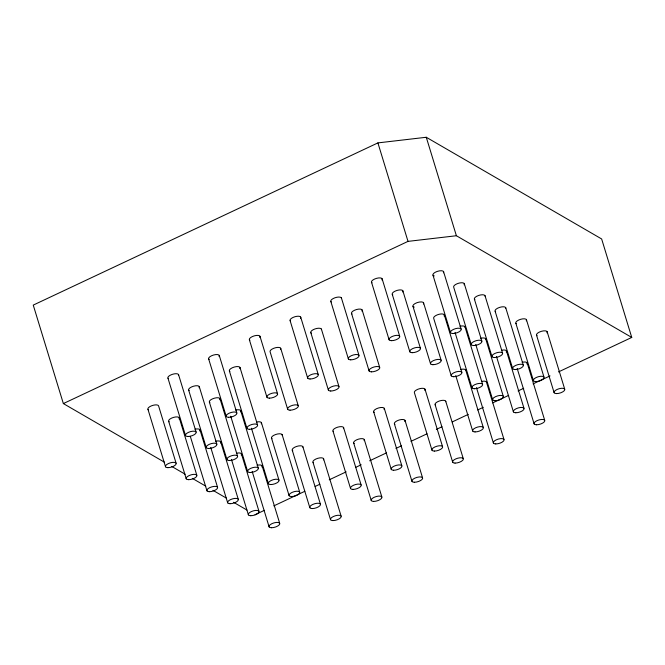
<?xml version="1.0" encoding="UTF-8"?>
<svg xmlns="http://www.w3.org/2000/svg" width="665" height="665" viewBox="0 0 665 665"><rect width="100%" height="100%" fill="white"/><g stroke="black" fill="none" stroke-linecap="round" stroke-linejoin="round"><path stroke-width="1" d="M558.475 371.926L631.75 337.438L601.642 238.959L426.273 137.264L377.903 142.9L33.25 305.102L63.358 403.58L164.571 462.275M63.358 403.58L408.011 241.378L456.389 235.743L631.75 337.438M255.036 514.735L264.429 510.313M273.822 505.89L304.828 491.302M315.16 486.439L319.857 484.228M329.25 479.806L346.157 471.851M355.559 467.429L361.195 464.777M369.649 460.795L386.556 452.84M395.949 448.418L401.585 445.766M410.978 441.344L426.955 433.829M436.348 429.407L441.984 426.755M452.316 421.893L468.285 414.37M477.686 409.948L483.322 407.296M492.715 402.874L508.683 395.359M518.077 390.937L523.712 388.285M533.106 383.863L550.021 375.908M171.736 466.431L185.169 474.22M192.335 478.376L205.776 486.165M212.941 490.321L226.374 498.118M233.54 502.275L246.973 510.063M547.137 331.66L564.701 389.1M536.58 335.293L554.144 392.741M526.422 319.641L543.978 377.088M515.865 323.281L533.421 380.729M527.137 362.832L544.702 420.28M505.699 307.629L523.264 365.077M517.187 368.452L534.145 423.921M495.142 311.27L512.707 368.709M506.422 350.821L523.978 408.268M484.985 295.617L502.549 353.057M496.464 356.44L513.422 411.901M426.273 137.264L456.389 235.743M474.428 299.25L491.992 356.698M485.699 338.809L503.264 396.249M464.27 283.598L481.826 341.045M475.749 344.428L492.707 399.889M486.423 382.001L503.979 439.44M471.269 344.686L453.713 287.238A5.603 2.203 -17 0 1 459.274 283.057A5.603 2.203 -17 0 1 464.12 284.82M464.985 326.789L482.549 384.237M443.547 271.586L461.111 329.034M476.464 387.62L493.422 443.081M455.035 332.409L471.992 387.878M465.7 369.981L483.264 427.429M432.99 275.227L450.554 332.666M444.27 314.778L461.826 372.225M455.749 375.6L472.707 431.07M451.269 375.858L433.713 318.419A5.603 2.203 -17 0 1 439.274 314.237A5.603 2.203 -17 0 1 444.12 316M377.903 142.9L408.011 241.378M423.547 302.766L441.111 360.206M445.7 401.161L463.264 458.609M412.99 306.399L430.554 363.846M402.832 290.746L420.396 348.194M435.143 404.802L452.707 462.242M424.985 389.15L442.549 446.589M392.275 294.387L409.84 351.835M382.117 278.735L399.673 336.182M431.992 450.23L414.428 392.782A5.603 2.203 -17 0 1 419.989 388.601A5.603 2.203 -17 0 1 424.835 390.372M371.56 282.376L389.116 339.815M404.985 420.322L422.549 477.769M362.117 309.915L379.682 367.354M394.428 423.962L411.992 481.41M384.27 408.31L401.835 465.758M351.561 313.548L369.117 370.995M341.394 297.895L358.959 355.343M373.713 411.951L391.269 469.39M330.838 301.536L348.402 358.984M364.27 439.49L381.835 496.93M321.394 329.075L338.959 386.523M353.714 443.123L371.278 500.57M343.547 427.47L361.112 484.918M310.838 332.716L328.402 390.156M300.68 317.064L318.244 374.503M332.99 431.111L350.555 488.559M290.123 320.696L307.687 378.144M323.547 458.651L341.112 516.098M280.68 348.236L298.244 405.683M312.991 462.291L330.555 519.731M302.833 446.639L320.397 504.078M287.687 409.324L270.123 351.876A5.603 2.203 -17 0 1 275.684 347.695A5.603 2.203 -17 0 1 280.53 349.457M259.965 336.224L277.529 393.672M292.276 450.272L309.84 507.719M282.118 434.619L299.682 492.067M249.408 339.865L266.973 397.304M271.561 438.26L289.125 495.708M261.395 422.608L278.959 480.055M239.965 367.404L257.53 424.844M251.445 428.227L268.402 483.688M262.118 465.799L279.682 523.247M229.408 371.037L246.973 428.484M240.68 410.596L258.244 468.035M219.242 355.384L236.806 412.832M252.168 471.419L269.125 526.88M230.73 416.215L247.688 471.676M241.395 453.788L258.959 511.227M208.685 359.025L226.25 416.473M219.965 398.576L237.53 456.024M231.445 459.407L248.402 514.868M209.409 402.217L226.973 459.665M220.68 441.768L238.245 499.215M199.242 386.565L216.807 444.012M210.73 447.387L227.688 502.856M188.685 390.205L206.25 447.645M199.966 429.756L217.53 487.204M178.528 374.553L196.092 431.992M190.315 436.365L206.973 490.837M167.971 378.185L185.535 435.633M179.242 417.745L196.807 475.184M168.686 421.377L186.25 478.825M176.092 463.173L158.528 405.725A5.603 2.203 -17 0 0 151.454 405.841A5.603 2.203 -17 0 0 148.445 409.806M147.971 409.366L165.535 466.813M311.311 333.157A5.603 2.203 -17 0 1 315.002 328.934A5.603 2.203 -17 0 1 321.511 329.641M249.874 340.305A5.603 2.203 -17 0 1 254.263 335.867A5.603 2.203 -17 0 1 259.816 337.446M290.588 321.145A5.603 2.203 -17 0 1 294.977 316.706A5.603 2.203 -17 0 1 300.53 318.286M209.159 359.466A5.603 2.203 -17 0 1 213.548 355.027A5.603 2.203 -17 0 1 219.101 356.606M189.159 390.646A5.603 2.203 -17 0 1 193.548 386.207A5.603 2.203 -17 0 1 199.101 387.786M168.445 378.634A5.603 2.203 -17 0 1 172.127 374.412A5.603 2.203 -17 0 1 178.636 375.118M352.026 313.996A5.603 2.203 -17 0 1 356.415 309.558A5.603 2.203 -17 0 1 361.968 311.137M331.311 301.976A5.603 2.203 -17 0 1 335.002 297.762A5.603 2.203 -17 0 1 341.511 298.469M392.741 294.828A5.603 2.203 -17 0 1 397.13 290.389A5.603 2.203 -17 0 1 402.682 291.968M372.026 282.816A5.603 2.203 -17 0 1 376.415 278.377A5.603 2.203 -17 0 1 381.968 279.957M434.262 275.958A5.603 2.203 -17 0 1 437.154 271.445A5.603 2.203 -17 0 1 443.405 272.808M209.874 402.658A5.603 2.203 -17 0 1 214.263 398.219A5.603 2.203 -17 0 1 219.816 399.798M414.262 307.139A5.603 2.203 -17 0 1 417.154 302.625A5.603 2.203 -17 0 1 423.406 303.988M169.159 421.826A5.603 2.203 -17 0 1 173.548 417.387A5.603 2.203 -17 0 1 179.101 418.967M235.684 410.047A5.603 2.203 -17 0 1 240.531 411.818M474.893 299.699A5.603 2.203 -17 0 1 478.584 295.476A5.603 2.203 -17 0 1 485.093 296.183M194.97 429.216A5.603 2.203 -17 0 1 199.816 430.978M256.407 422.067A5.603 2.203 -17 0 1 261.254 423.829M215.684 441.227A5.603 2.203 -17 0 1 220.531 442.99M495.616 311.71A5.603 2.203 -17 0 1 499.307 307.488A5.603 2.203 -17 0 1 505.807 308.194M459.989 326.249A5.603 2.203 -17 0 1 465.093 327.363M236.407 453.239A5.603 2.203 -17 0 1 241.254 455.01M516.331 323.722A5.603 2.203 -17 0 1 520.72 319.283A5.603 2.203 -17 0 1 526.273 320.863M480.712 338.261A5.603 2.203 -17 0 1 485.807 339.374M272.027 438.701A5.603 2.203 -17 0 1 275.717 434.486A5.603 2.203 -17 0 1 282.226 435.193M292.75 450.72A5.603 2.203 -17 0 1 296.432 446.498A5.603 2.203 -17 0 1 302.941 447.204M501.427 350.28A5.603 2.203 -17 0 1 506.273 352.043M537.046 335.742A5.603 2.203 -17 0 1 541.435 331.303A5.603 2.203 -17 0 1 546.987 332.882M257.122 465.259A5.603 2.203 -17 0 1 261.968 467.021M522.141 362.292A5.603 2.203 -17 0 1 526.988 364.054M313.464 462.732A5.603 2.203 -17 0 1 317.853 458.293A5.603 2.203 -17 0 1 323.406 459.872M354.179 443.572A5.603 2.203 -17 0 1 358.568 439.124A5.603 2.203 -17 0 1 364.121 440.712M333.464 431.552A5.603 2.203 -17 0 1 337.853 427.113A5.603 2.203 -17 0 1 343.406 428.692M394.894 424.403A5.603 2.203 -17 0 1 399.283 419.964A5.603 2.203 -17 0 1 404.835 421.544M374.179 412.391A5.603 2.203 -17 0 1 378.568 407.953A5.603 2.203 -17 0 1 384.121 409.532M435.617 405.243A5.603 2.203 -17 0 1 439.307 401.02A5.603 2.203 -17 0 1 445.816 401.726M481.427 381.452A5.603 2.203 -17 0 1 486.531 382.566M460.712 369.441A5.603 2.203 -17 0 1 465.816 370.555M229.874 371.486A5.603 2.203 -17 0 1 234.263 367.047A5.603 2.203 -17 0 1 239.816 368.626M536.48 424.769A5.603 2.203 -17 0 0 544.81 420.845A5.603 2.203 -17 0 0 536.971 420.679A5.603 2.203 -17 0 0 536.48 424.769M495.766 443.929A5.603 2.203 -17 0 0 504.095 440.014A5.603 2.203 -17 0 0 496.256 439.839A5.603 2.203 -17 0 0 495.766 443.929M455.043 463.098A5.603 2.203 -17 0 0 463.372 459.174A5.603 2.203 -17 0 0 455.542 459.008A5.603 2.203 -17 0 0 455.043 463.098M414.328 482.258A5.603 2.203 -17 0 0 422.657 478.335A5.603 2.203 -17 0 0 414.819 478.168A5.603 2.203 -17 0 0 414.328 482.258M373.614 501.418A5.603 2.203 -17 0 0 381.943 497.503A5.603 2.203 -17 0 0 374.104 497.329A5.603 2.203 -17 0 0 373.614 501.418M332.891 520.587A5.603 2.203 -17 0 0 341.22 516.663A5.603 2.203 -17 0 0 333.389 516.497A5.603 2.203 -17 0 0 332.891 520.587M515.766 412.757A5.603 2.203 -17 0 0 524.095 408.834A5.603 2.203 -17 0 0 516.256 408.667A5.603 2.203 -17 0 0 515.766 412.757M556.48 393.589A5.603 2.203 -17 0 0 564.809 389.673A5.603 2.203 -17 0 0 556.971 389.507A5.603 2.203 -17 0 0 556.48 393.589M475.043 431.918A5.603 2.203 -17 0 0 483.372 427.994A5.603 2.203 -17 0 0 475.542 427.828A5.603 2.203 -17 0 0 475.043 431.918M434.328 451.078A5.603 2.203 -17 0 0 442.657 447.163A5.603 2.203 -17 0 0 434.819 446.988A5.603 2.203 -17 0 0 434.328 451.078M393.613 470.246A5.603 2.203 -17 0 0 401.943 466.323A5.603 2.203 -17 0 0 394.104 466.157A5.603 2.203 -17 0 0 393.613 470.246M352.891 489.407A5.603 2.203 -17 0 0 361.22 485.483A5.603 2.203 -17 0 0 353.389 485.317A5.603 2.203 -17 0 0 352.891 489.407M312.176 508.567A5.603 2.203 -17 0 0 320.505 504.652A5.603 2.203 -17 0 0 312.675 504.477A5.603 2.203 -17 0 0 312.176 508.567M271.461 527.736A5.603 2.203 -17 0 0 279.79 523.812A5.603 2.203 -17 0 0 271.952 523.646A5.603 2.203 -17 0 0 271.461 527.736M250.738 515.716A5.603 2.203 -17 0 0 259.067 511.801A5.603 2.203 -17 0 0 251.237 511.626A5.603 2.203 -17 0 0 250.738 515.716M291.461 496.556A5.603 2.203 -17 0 0 299.79 492.632A5.603 2.203 -17 0 0 291.952 492.466A5.603 2.203 -17 0 0 291.461 496.556M270.738 484.544A5.603 2.203 -17 0 0 279.067 480.62A5.603 2.203 -17 0 0 271.237 480.454A5.603 2.203 -17 0 0 270.738 484.544M230.024 503.704A5.603 2.203 -17 0 0 238.353 499.781A5.603 2.203 -17 0 0 230.522 499.615A5.603 2.203 -17 0 0 230.024 503.704M209.309 491.693A5.603 2.203 -17 0 0 217.638 487.769A5.603 2.203 -17 0 0 209.799 487.603A5.603 2.203 -17 0 0 209.309 491.693M250.023 472.524A5.603 2.203 -17 0 0 258.353 468.609A5.603 2.203 -17 0 0 250.522 468.434A5.603 2.203 -17 0 0 250.023 472.524M229.309 460.513A5.603 2.203 -17 0 0 237.638 456.589A5.603 2.203 -17 0 0 229.799 456.423A5.603 2.203 -17 0 0 229.309 460.513M188.586 479.673A5.603 2.203 -17 0 0 196.915 475.758A5.603 2.203 -17 0 0 189.084 475.583A5.603 2.203 -17 0 0 188.586 479.673M495.043 400.737A5.603 2.203 -17 0 0 503.372 396.822A5.603 2.203 -17 0 0 495.541 396.656A5.603 2.203 -17 0 0 495.043 400.737M535.766 381.577A5.603 2.203 -17 0 0 544.095 377.654A5.603 2.203 -17 0 0 536.256 377.487A5.603 2.203 -17 0 0 535.766 381.577M474.328 388.726A5.603 2.203 -17 0 0 482.657 384.802A5.603 2.203 -17 0 0 474.818 384.636A5.603 2.203 -17 0 0 474.328 388.726M515.043 369.565A5.603 2.203 -17 0 0 523.372 365.642A5.603 2.203 -17 0 0 515.541 365.476A5.603 2.203 -17 0 0 515.043 369.565M453.613 376.714A5.603 2.203 -17 0 0 461.942 372.791A5.603 2.203 -17 0 0 454.104 372.624A5.603 2.203 -17 0 0 453.613 376.714M494.328 357.546A5.603 2.203 -17 0 0 502.657 353.63A5.603 2.203 -17 0 0 494.818 353.464A5.603 2.203 -17 0 0 494.328 357.546M432.89 364.694A5.603 2.203 -17 0 0 441.219 360.779A5.603 2.203 -17 0 0 433.389 360.613A5.603 2.203 -17 0 0 432.89 364.694M473.613 345.534A5.603 2.203 -17 0 0 481.942 341.611A5.603 2.203 -17 0 0 474.103 341.444A5.603 2.203 -17 0 0 473.613 345.534M452.89 333.522A5.603 2.203 -17 0 0 461.219 329.599A5.603 2.203 -17 0 0 453.389 329.433A5.603 2.203 -17 0 0 452.89 333.522M412.175 352.683A5.603 2.203 -17 0 0 420.504 348.759A5.603 2.203 -17 0 0 412.666 348.593A5.603 2.203 -17 0 0 412.175 352.683M371.461 371.843A5.603 2.203 -17 0 0 379.79 367.928A5.603 2.203 -17 0 0 371.951 367.762A5.603 2.203 -17 0 0 371.461 371.843M391.461 340.671A5.603 2.203 -17 0 0 399.79 336.748A5.603 2.203 -17 0 0 391.951 336.581A5.603 2.203 -17 0 0 391.461 340.671M350.738 359.832A5.603 2.203 -17 0 0 359.067 355.908A5.603 2.203 -17 0 0 351.236 355.742A5.603 2.203 -17 0 0 350.738 359.832M330.738 391.012A5.603 2.203 -17 0 0 339.067 387.088A5.603 2.203 -17 0 0 331.237 386.922A5.603 2.203 -17 0 0 330.738 391.012M310.023 378.992A5.603 2.203 -17 0 0 318.352 375.077A5.603 2.203 -17 0 0 310.513 374.91A5.603 2.203 -17 0 0 310.023 378.992M249.309 429.332A5.603 2.203 -17 0 0 257.638 425.417A5.603 2.203 -17 0 0 249.799 425.251A5.603 2.203 -17 0 0 249.309 429.332M228.585 417.321A5.603 2.203 -17 0 0 236.915 413.397A5.603 2.203 -17 0 0 229.084 413.231A5.603 2.203 -17 0 0 228.585 417.321M208.586 448.501A5.603 2.203 -17 0 0 216.915 444.577A5.603 2.203 -17 0 0 209.084 444.411A5.603 2.203 -17 0 0 208.586 448.501M187.871 436.481A5.603 2.203 -17 0 0 196.2 432.566A5.603 2.203 -17 0 0 188.37 432.4A5.603 2.203 -17 0 0 187.871 436.481M167.871 467.661A5.603 2.203 -17 0 0 176.2 463.738A5.603 2.203 -17 0 0 168.37 463.571A5.603 2.203 -17 0 0 167.871 467.661M290.023 410.172A5.603 2.203 -17 0 0 298.352 406.249A5.603 2.203 -17 0 0 290.514 406.082A5.603 2.203 -17 0 0 290.023 410.172M269.308 398.16A5.603 2.203 -17 0 0 277.637 394.237A5.603 2.203 -17 0 0 269.799 394.071A5.603 2.203 -17 0 0 269.308 398.16"/></g></svg>
